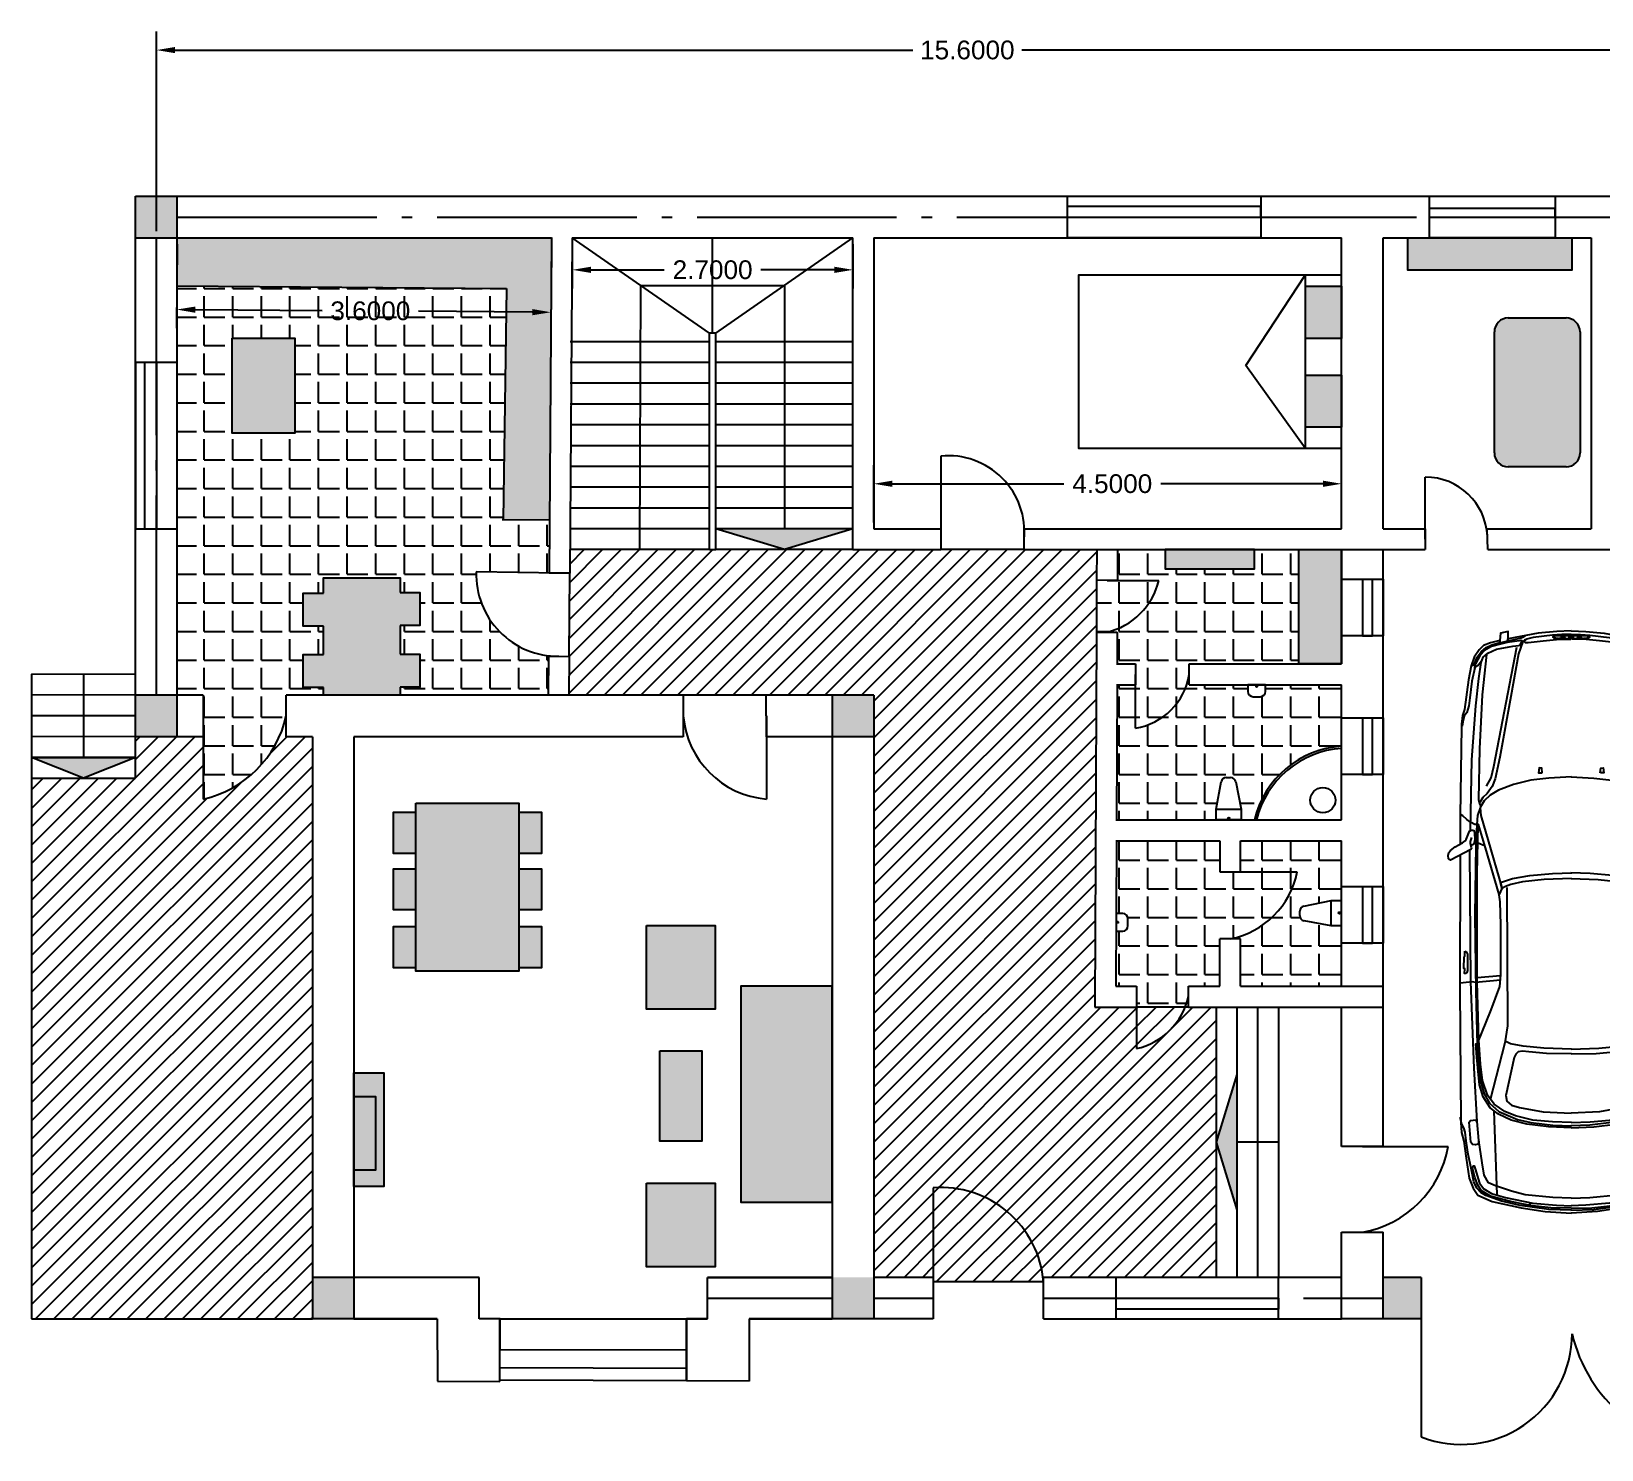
# Model space of a CAD drawing. Header units: inches. Extents: x 6.3 to 30.4, y 8.6 to 22.3.
# Drawn here: x 6.31 to 21.42, y 8.63 to 22.27 of the extents above; entities that cross this region are included whole.
import ezdxf

# ---------------------------------------------------------------- set-up
doc = ezdxf.new("R2010")
doc.units = ezdxf.units.IN
doc.header["$MEASUREMENT"] = 0
doc.linetypes.add('ACAD_ISO04W100', pattern=[30, 24, -3, 0, -3])
doc.layers.get('0').update_dxf_attribs({"color": 255})
doc.layers.get('Defpoints').update_dxf_attribs({"color": 80})
for name, color, linetype in [('cad-block.com', 7, 'Continuous'), ('construct', 7, 'ACAD_ISO04W100'), ('helper', 7, 'Continuous'), ('windows', 130, 'Continuous')]:
    doc.layers.add(name, color=color, linetype=linetype)
doc.styles.get("Standard").update_dxf_attribs({"font": 'arial.ttf'})
doc.dimstyles.get("Standard").update_dxf_attribs({"dimtxt": 0.18, "dimasz": 0.18, "dimexe": 0.18, "dimexo": 0.0625, "dimgap": 0.09, "dimtad": 0, "dimtih": 1, "dimtoh": 1, "dimdec": 4, "dimzin": 0, "dimdsep": 46, "dimtxsty": 'Standard', "dimcen": 0.09, "dimadec": 0, "dimazin": 0, "dimtfac": 1, "dimtdec": 4, "dimtofl": 0, "dimtmove": 0, "dimatfit": 3, "dimfxl": 1, "dimtolj": 1, "dimtzin": 0, "dimarcsym": 0})
pattern_1 = [(0, (0, 0), (0, 0.275), [0.2, -0.075]), (90, (0, 0), (-0.275, 2e-17), [0.2, -0.075])]

# ---------------------------------------------------------------- blocks, each defined once
blk = doc.blocks.new('*D1')
at = {"color": 0, "lineweight": -2, "ltscale": 0.08, "transparency": 16777216}
for p, q in [((7.515, 20.35), (7.515, 22.273)), ((23.115, 20.35), (23.115, 22.273)), ((7.695, 22.093), (14.79, 22.093)), ((22.935, 22.093), (15.84, 22.093))]:
    blk.add_line(p, q, dxfattribs=at)
at = {"color": 0, "ltscale": 0.08, "transparency": 16777216}
for points in [[(7.695, 22.123), (7.695, 22.063), (7.515, 22.093)], [(22.935, 22.123), (22.935, 22.063), (23.115, 22.093)]]:
    blk.add_solid(points, dxfattribs=at)
at = {"layer": 'Defpoints', "color": 0, "ltscale": 0.08, "transparency": 16777216}
for p in [(23.115, 22.093), (7.515, 20.287), (23.115, 20.287)]:
    blk.add_point(p, dxfattribs=at)
at = {"color": 0, "ltscale": 0.08, "transparency": 16777216, "insert": (15.315, 22.093), "char_height": 0.18, "attachment_point": 5}
blk.add_mtext('\\A1;15.6000', dxfattribs=at)
blk = doc.blocks.new('*D3')
at = {"color": 0, "lineweight": -2, "ltscale": 0.08, "transparency": 16777216}
for p, q in [((14.415, 17.55), (14.415, 18.101)), ((18.915, 17.55), (18.915, 18.101)), ((14.595, 17.921), (16.242, 17.921)), ((18.735, 17.921), (17.176, 17.921))]:
    blk.add_line(p, q, dxfattribs=at)
at = {"color": 0, "ltscale": 0.08, "transparency": 16777216}
for points in [[(14.595, 17.951), (14.595, 17.891), (14.415, 17.921)], [(18.735, 17.951), (18.735, 17.891), (18.915, 17.921)]]:
    blk.add_solid(points, dxfattribs=at)
at = {"layer": 'Defpoints', "color": 0, "ltscale": 0.08, "transparency": 16777216}
for p in [(18.915, 17.921), (14.415, 17.487), (18.915, 17.487)]:
    blk.add_point(p, dxfattribs=at)
at = {"color": 0, "ltscale": 0.08, "transparency": 16777216, "insert": (16.709, 17.921), "char_height": 0.18, "attachment_point": 5}
blk.add_mtext('\\A1;4.5000', dxfattribs=at)
blk = doc.blocks.new('*D4')
at = {"color": 0, "lineweight": -2, "ltscale": 0.08, "transparency": 16777216}
for p, q in [((7.715, 20.225), (7.709, 19.417)), ((11.315, 20.199), (11.309, 19.391)), ((7.89, 19.596), (9.109, 19.587)), ((11.13, 19.572), (10.036, 19.58))]:
    blk.add_line(p, q, dxfattribs=at)
at = {"color": 0, "ltscale": 0.08, "transparency": 16777216}
for points in [[(7.89, 19.626), (7.89, 19.566), (7.71, 19.597)], [(11.13, 19.602), (11.13, 19.542), (11.31, 19.571)]]:
    blk.add_solid(points, dxfattribs=at)
at = {"layer": 'Defpoints', "color": 0, "ltscale": 0.08, "transparency": 16777216}
for p in [(7.715, 20.287), (11.315, 20.261), (11.31, 19.571)]:
    blk.add_point(p, dxfattribs=at)
at = {"color": 0, "ltscale": 0.08, "transparency": 16777216, "insert": (9.573, 19.584), "char_height": 0.18, "attachment_point": 5}
blk.add_mtext('\\A1;3.6000', dxfattribs=at)
blk = doc.blocks.new('*D5')
at = {"color": 0, "lineweight": -2, "ltscale": 0.08, "transparency": 16777216}
for p, q in [((11.515, 20.225), (11.515, 19.799)), ((14.215, 20.225), (14.215, 19.799)), ((11.695, 19.979), (12.4, 19.979)), ((14.035, 19.979), (13.33, 19.979))]:
    blk.add_line(p, q, dxfattribs=at)
at = {"color": 0, "ltscale": 0.08, "transparency": 16777216}
for points in [[(11.695, 20.009), (11.695, 19.949), (11.515, 19.979)], [(14.035, 20.009), (14.035, 19.949), (14.215, 19.979)]]:
    blk.add_solid(points, dxfattribs=at)
at = {"layer": 'Defpoints', "color": 0, "ltscale": 0.08, "transparency": 16777216}
for p in [(11.515, 20.287), (14.215, 20.287), (14.215, 19.979)]:
    blk.add_point(p, dxfattribs=at)
at = {"color": 0, "ltscale": 0.08, "transparency": 16777216, "insert": (12.865, 19.979), "char_height": 0.18, "attachment_point": 5}
blk.add_mtext('\\A1;2.7000', dxfattribs=at)
blk = doc.blocks.new('A$C25803E90')
for p, q in [((1600, 1631), (1620, 1583)), ((2602, 1463), (2618, 1637)), ((3624, 1513), (4253, 1489)), ((79, 1304), (108, 1317)), ((4312, 1240), (4334, 1240)), ((4312, 616), (4334, 616)), ((79, 552), (108, 539)), ((2602, 393), (2618, 219)), ((3624, 343), (4253, 366)), ((1600, 225), (1620, 273))]:
    blk.add_line(p, q)
for points in [[(1558, 1680), (1590, 1691), (1603, 1691), (1632, 1683), (1643, 1680), (1650, 1685), (1729, 1838), (1726, 1847), (1721, 1854), (1695, 1856), (1672, 1852), (1656, 1840), (1630, 1805), (1598, 1747), (1583, 1729), (1574, 1722), (1511, 1695), (1503, 1682), (1503, 1671), (1507, 1663), (1521, 1657), (1580, 1656), (1606, 1662), (1614, 1672), (1618, 1684)], [(0, 928), (4, 1038), (17, 1177), (59, 1405), (5, 1405), (16, 1461), (73, 1467), (90, 1537), (110, 1591), (142, 1623), (199, 1660), (264, 1684), (369, 1703), (592, 1734), (638, 1749), (703, 1756), (725, 1756), (1393, 1767), (1609, 1767)], [(256, 1677), (262, 1672), (253, 1661), (198, 1637), (157, 1607), (126, 1570), (106, 1528), (88, 1466), (73, 1467), (90, 1467), (74, 1406), (59, 1406), (74, 1405), (56, 1313), (48, 1292), (35, 1273)], [(1502, 1688), (974, 1677), (565, 1648), (359, 1626), (238, 1608), (199, 1592), (168, 1557), (138, 1492), (115, 1370), (107, 1303)], [(278, 1656), (380, 1679), (504, 1692), (565, 1702), (615, 1715), (644, 1735), (670, 1744), (719, 1752)], [(1868, 927), (1875, 1132), (1894, 1297), (1913, 1384), (1929, 1425), (1944, 1451), (1990, 1472), (1636, 1575), (1461, 1628), (1461, 1639), (1462, 1655), (1444, 1689), (1422, 1715), (1396, 1746), (1383, 1767)], [(4279, 928), (4275, 1068), (4255, 1276), (4228, 1379), (4188, 1499), (4164, 1552), (4107, 1585), (4013, 1600), (3846, 1626), (3702, 1639), (3299, 1661), (2649, 1685), (1655, 1692)], [(1693, 1767), (2695, 1769), (3709, 1762), (3784, 1757), (3851, 1738), (3979, 1722), (4130, 1697), (4204, 1669), (4257, 1632), (4304, 1525), (4354, 1307), (4380, 1126), (4392, 926)], [(2417, 1731), (2423, 1719), (2440, 1712), (2466, 1711), (2562, 1711), (2577, 1716), (2585, 1726), (2585, 1733), (2551, 1732), (2547, 1738), (2459, 1737), (2453, 1731), (2417, 1731)], [(2635, 1463), (2652, 1650), (2649, 1673), (2654, 1722), (2658, 1767)], [(4370, 925), (4365, 1098), (4335, 1314), (4303, 1455), (4261, 1573), (4238, 1611), (4205, 1641), (4157, 1662), (4067, 1680), (3949, 1706), (3848, 1720), (3783, 1729), (3749, 1738), (3722, 1753), (3672, 1765)], [(4355, 928), (4353, 1083), (4337, 1220), (4323, 1302), (4303, 1396), (4264, 1538), (4223, 1608), (4178, 1635), (4122, 1656), (4052, 1673), (4035, 1665), (4035, 1661), (4060, 1653), (4167, 1620), (4210, 1586), (4244, 1529), (4276, 1423), (4317, 1217), (4334, 1039), (4337, 927)], [(62, 1262), (69, 1280), (81, 1293), (173, 1325), (495, 1382), (952, 1468), (1117, 1501), (1175, 1525), (1226, 1563), (1256, 1596), (1296, 1617)], [(78, 1292), (72, 1302), (88, 1412), (101, 1463), (119, 1529), (148, 1582), (184, 1615), (249, 1650), (279, 1657), (262, 1632), (226, 1604)], [(1172, 1567), (1108, 1533), (1024, 1511), (123, 1338)], [(179, 1567), (483, 1599), (890, 1620), (1272, 1627), (1304, 1620), (1322, 1611)], [(1102, 927), (1110, 1097), (1127, 1234), (1158, 1364), (1201, 1476), (1240, 1540), (1281, 1586), (1333, 1614), (1394, 1610), (1652, 1534), (1945, 1449), (1899, 1463), (1869, 1372), (1845, 1240), (1830, 1070), (1826, 924)], [(1334, 1616), (1394, 1635), (1460, 1639), (1618, 1647), (2145, 1655), (2720, 1647), (3121, 1638), (3389, 1614), (3493, 1586), (3564, 1546), (3627, 1475), (3686, 1334), (3710, 1232), (3730, 1068), (3734, 925)], [(3709, 927), (3705, 1070), (3691, 1217), (3660, 1349), (3627, 1430), (3570, 1510), (3504, 1560), (3393, 1597), (3270, 1612), (3089, 1625), (2651, 1636), (1834, 1639), (1464, 1630)], [(3750, 927), (3743, 1098), (3721, 1261), (3691, 1380), (3647, 1476), (3598, 1540), (3516, 1593), (3426, 1620), (3349, 1628), (3216, 1641), (3115, 1648), (3114, 1636), (2858, 1533), (2683, 1468), (2596, 1459), (2219, 1459), (2043, 1465), (1991, 1472)], [(1935, 1415), (2979, 1409), (3107, 1428), (3537, 1540)], [(3155, 927), (3149, 1136), (3133, 1292), (3116, 1386), (3095, 1427)], [(3192, 926), (3189, 1115), (3177, 1249), (3172, 1297), (3175, 1328), (3193, 1345), (3219, 1358), (3506, 1422), (3547, 1413), (3578, 1379), (3596, 1318), (3629, 1140), (3639, 928)], [(26, 929), (28, 998), (32, 1068), (49, 1215), (63, 1266), (80, 1283), (87, 1275), (87, 1253), (74, 1141), (65, 1040), (62, 978), (63, 931)], [(1070, 1147), (1035, 1151), (1034, 1169), (1070, 1174), (1070, 1148)], [(0, 928), (4, 818), (17, 679), (59, 451), (5, 451), (16, 395), (73, 389), (90, 319), (110, 265), (142, 232), (199, 195), (264, 172), (369, 153), (592, 122), (638, 107), (703, 100), (725, 100), (1393, 89), (1609, 89)], [(26, 927), (28, 858), (32, 787), (49, 641), (63, 590), (80, 573), (87, 581), (87, 603), (74, 715), (65, 816), (62, 877), (63, 925)], [(1102, 929), (1110, 759), (1127, 622), (1158, 491), (1201, 380), (1240, 316), (1281, 270), (1333, 242), (1394, 246), (1652, 322), (1945, 407), (1899, 393), (1869, 484), (1845, 616), (1830, 786), (1826, 932)], [(1334, 240), (1394, 221), (1460, 216), (1618, 209), (2145, 201), (2720, 209), (3121, 218), (3389, 242), (3493, 270), (3564, 310), (3627, 381), (3686, 522), (3710, 624), (3730, 788), (3734, 931)], [(1868, 929), (1875, 724), (1894, 559), (1913, 472), (1929, 431), (1944, 405), (1990, 384), (1636, 281), (1461, 228), (1461, 216), (1462, 201), (1444, 167), (1422, 141), (1396, 110), (1383, 89)], [(3709, 929), (3705, 786), (3691, 639), (3660, 507), (3627, 426), (3570, 346), (3504, 296), (3393, 258), (3270, 244), (3089, 231), (2651, 219), (1834, 217), (1464, 226)], [(4279, 928), (4275, 788), (4255, 580), (4228, 477), (4188, 357), (4164, 304), (4107, 271), (4013, 256), (3846, 230), (3702, 217), (3299, 195), (2649, 171), (1655, 164)], [(1693, 89), (2695, 87), (3709, 94), (3784, 99), (3851, 117), (3979, 134), (4130, 159), (4204, 187), (4257, 224), (4304, 331), (4354, 549), (4380, 730), (4392, 930)], [(3750, 929), (3743, 758), (3721, 594), (3691, 475), (3647, 380), (3598, 316), (3516, 263), (3426, 236), (3349, 227), (3216, 215), (3115, 208), (3114, 220), (2858, 323), (2683, 388), (2596, 397), (2219, 397), (2043, 391), (1991, 384)], [(3155, 929), (3149, 720), (3133, 564), (3116, 470), (3095, 429)], [(3192, 930), (3189, 741), (3177, 607), (3172, 559), (3175, 527), (3193, 511), (3219, 498), (3506, 434), (3547, 443), (3578, 477), (3596, 538), (3629, 716), (3639, 928)], [(4370, 931), (4365, 758), (4335, 542), (4303, 401), (4261, 283), (4238, 245), (4205, 215), (4157, 194), (4067, 176), (3949, 150), (3848, 136), (3783, 127), (3749, 118), (3722, 103), (3672, 91)], [(4355, 928), (4353, 773), (4337, 636), (4323, 554), (4303, 460), (4264, 318), (4223, 248), (4178, 221), (4122, 200), (4052, 183), (4035, 191), (4035, 195), (4060, 203), (4167, 236), (4210, 269), (4244, 327), (4276, 433), (4317, 639), (4334, 817), (4337, 929)], [(62, 594), (69, 576), (81, 562), (173, 531), (495, 473), (952, 388), (1117, 355), (1175, 331), (1226, 293), (1256, 260), (1296, 239)], [(1070, 709), (1035, 705), (1034, 687), (1070, 682), (1070, 708)], [(256, 179), (262, 184), (253, 195), (198, 219), (157, 249), (126, 286), (106, 328), (88, 390), (73, 389), (90, 389), (74, 450), (59, 450), (74, 451), (56, 543), (48, 563), (35, 583)], [(78, 563), (72, 554), (88, 444), (101, 393), (119, 327), (148, 274), (184, 241), (249, 206), (279, 199), (262, 224), (226, 252)], [(1502, 168), (974, 179), (565, 208), (359, 230), (238, 248), (199, 264), (168, 299), (138, 364), (115, 486), (107, 553)], [(1172, 289), (1108, 323), (1024, 345), (123, 518)], [(1935, 441), (2979, 447), (3107, 428), (3537, 316)], [(2635, 393), (2652, 206), (2649, 183), (2654, 134), (2658, 89)], [(179, 289), (483, 257), (890, 236), (1272, 229), (1304, 236), (1322, 245)], [(278, 200), (380, 177), (504, 164), (565, 154), (615, 140), (644, 121), (670, 112), (719, 104)], [(1558, 176), (1590, 165), (1603, 165), (1632, 173), (1643, 176), (1650, 171), (1729, 18), (1726, 8), (1721, 2), (1695, 0), (1672, 4), (1656, 16), (1630, 51), (1598, 108), (1583, 127), (1574, 134), (1511, 160), (1503, 174), (1503, 185), (1507, 193), (1521, 199), (1580, 200), (1606, 194), (1614, 184), (1618, 172)], [(2417, 125), (2423, 137), (2440, 144), (2466, 145), (2562, 145), (2577, 140), (2585, 130), (2585, 123), (2551, 124), (2547, 118), (2459, 119), (2453, 125), (2417, 125)], [(3849, 231), (3872, 226), (3877, 206), (3874, 184), (3857, 171), (3707, 158), (3694, 169), (3690, 207), (3705, 214)]]:
    blk.add_lwpolyline(points)
for points in [[(46, 1066, -0.157943), (49, 1065, -0.089863), (51, 1063, -0.04893), (53, 1059, -0.030507), (55, 1053, -0.021648), (56, 1046, -0.017064), (58, 1039, -0.014682), (58, 1030, -0.013651), (59, 1022, -0.013651), (58, 1013, -0.014682), (58, 1005, -0.017064), (57, 997, -0.021648), (55, 990, -0.030507), (53, 985, -0.04893), (51, 981, -0.089863), (49, 978, -0.157943), (47, 977, -0.157943), (44, 978, -0.089863), (42, 981, -0.04893), (40, 985, -0.030507), (38, 990, -0.021648), (36, 997, -0.017064), (35, 1005, -0.014682), (34, 1013, -0.013651), (34, 1022, -0.013651), (34, 1030, -0.014682), (35, 1039, -0.017064), (36, 1046, -0.021648), (38, 1053, -0.030507), (39, 1059, -0.04893), (42, 1063, -0.089863), (44, 1065, -0.157943)], [(46, 1001, -0.1542), (48, 1001, -0.089935), (51, 998, -0.049765), (53, 994, -0.031256), (55, 988, -0.022257), (57, 982, -0.017575), (58, 974, -0.015137), (59, 966, -0.014079), (59, 957, -0.014079), (59, 948, -0.015137), (58, 940, -0.017575), (57, 932, -0.022257), (55, 926, -0.031256), (53, 920, -0.049765), (51, 916, -0.089935), (49, 913, -0.1542), (47, 912, -0.1542), (44, 913, -0.089935), (42, 916, -0.049765), (39, 920, -0.031256), (38, 925, -0.022257), (36, 932, -0.017575), (35, 940, -0.015137), (34, 948, -0.014079), (34, 957, -0.014079), (34, 966, -0.015137), (34, 974, -0.017575), (36, 982, -0.022257), (37, 988, -0.031256), (39, 994, -0.049765), (41, 998, -0.089935), (44, 1001, -0.1542)], [(46, 854, -0.1542), (44, 855, -0.089935), (41, 858, -0.049765), (39, 862, -0.031256), (37, 867, -0.022257), (36, 874, -0.017575), (34, 882, -0.015137), (34, 890, -0.014079), (34, 899, -0.014079), (34, 908, -0.015137), (35, 916, -0.017575), (36, 924, -0.022257), (38, 930, -0.031256), (39, 936, -0.049765), (42, 940, -0.089935), (44, 943, -0.1542), (47, 943, -0.1542), (49, 943, -0.089935), (51, 940, -0.049765), (53, 936, -0.031256), (55, 930, -0.022257), (57, 924, -0.017575), (58, 916, -0.015137), (59, 908, -0.014079), (59, 899, -0.014079), (59, 890, -0.015137), (58, 882, -0.017575), (57, 874, -0.022257), (55, 867, -0.031256), (53, 862, -0.049765), (51, 858, -0.089935), (48, 855, -0.1542)], [(46, 790, -0.157943), (44, 791, -0.089863), (42, 793, -0.04893), (39, 797, -0.030507), (38, 803, -0.021648), (36, 809, -0.017064), (35, 817, -0.014682), (34, 825, -0.013651), (34, 834, -0.013651), (34, 843, -0.014682), (35, 851, -0.017064), (36, 859, -0.021648), (38, 866, -0.030507), (40, 871, -0.04893), (42, 875, -0.089863), (44, 878, -0.157943), (47, 878, -0.157943), (49, 878, -0.089863), (51, 875, -0.04893), (53, 871, -0.030507), (55, 865, -0.021648), (57, 859, -0.017064), (58, 851, -0.014682), (58, 843, -0.013651), (59, 834, -0.013651), (58, 825, -0.014682), (58, 817, -0.017064), (56, 809, -0.021648), (55, 803, -0.030507), (53, 797, -0.04893), (51, 793, -0.089863), (49, 791, -0.157943)]]:
    blk.add_lwpolyline(points, format="xyb", close=True)

msp = doc.modelspace()

# ---------------------------------------------------------------- hatches: boundary and pattern name
at = {"ltscale": 0.08}
h = msp.add_hatch(color=1, dxfattribs=at)
h.dxf.hatch_style = 1
h.paths.add_polyline_path([(14.41522, 15.88745), (14.01522, 15.88745), (14.01522, 15.48745), (14.41522, 15.48745)])
h.paths.add_polyline_path([(9.41522, 10.28734), (9.01522, 10.28734), (9.01522, 9.88734), (9.41522, 9.88734)])
h.paths.add_polyline_path([(14.41522, 10.08733), (14.01522, 10.08733), (14.01522, 9.88733), (14.41522, 9.88733)])
h.paths.add_polyline_path([(14.41522, 10.28733), (14.01522, 10.28733), (14.01522, 10.08733), (14.41522, 10.08733)])
h.paths.add_polyline_path([(19.67955, 10.08733), (19.31522, 10.08733), (19.31522, 9.88733), (19.67955, 9.88733)])
h.paths.add_polyline_path([(19.67955, 10.28733), (19.31522, 10.28733), (19.31522, 10.08733), (19.67955, 10.08733)])
h.paths.add_polyline_path([(23.31522, 10.08733), (23.31522, 10.28733), (22.91522, 10.28733), (22.91522, 10.08733), (22.91522, 9.88733), (23.31522, 9.88733)])
h.paths.add_polyline_path([(23.31522, 20.68733), (23.11522, 20.68733), (22.91522, 20.68733), (22.91522, 20.28733), (23.11522, 20.28733), (23.31522, 20.28733)])
h.paths.add_polyline_path([(7.71522, 20.48733), (7.71522, 20.68733), (7.31522, 20.68733), (7.31522, 20.48733), (7.31522, 20.28733), (7.71522, 20.28733)])
at = {"ltscale": 0.08, "true_color": 0xf4ee51}
h = msp.add_hatch(color=41, dxfattribs=at)
h.dxf.hatch_style = 1
h.paths.add_polyline_path([(7.71522, 20.28733), (7.71522, 19.82425), (10.88169, 19.80115), (10.84926, 17.57862), (11.29543, 17.57537), (11.31522, 20.28733)])
h.paths.add_polyline_path([(9.14371, 19.39694), (10.00282, 19.39694), (10.00282, 19.76786), (9.14371, 19.76786)], flags=25)
at = {"ltscale": 0.08, "true_color": 0x9898cc}
h = msp.add_hatch(color=253, dxfattribs=at)
h.dxf.hatch_style = 1
h.paths.add_polyline_path([(21.12756, 20.28733), (19.55111, 20.28733), (19.55111, 19.97501), (21.12756, 19.97501)])
at = {"ltscale": 0.08, "true_color": 0xf8991e}
h = msp.add_hatch(dxfattribs=at)
h.set_pattern_fill('ANGLE', color=30)
h.set_pattern_definition(pattern_1)
h.paths.add_polyline_path([(10.88169, 19.80115), (7.71522, 19.82425), (7.71522, 15.88745), (7.96425, 15.88745), (7.96425, 15.48745), (7.96425, 14.88745, 0.28945337), (8.76425, 15.68745), (8.76425, 15.88745), (9.12148, 15.88745), (9.12148, 15.96083), (8.92683, 15.96083), (8.92683, 16.27762), (9.12148, 16.27762), (9.12148, 16.55233), (8.92683, 16.55233), (8.92683, 16.86912), (9.12148, 16.86912), (9.12148, 17.01525), (9.8607, 17.01525), (9.8607, 16.87407), (10.04877, 16.87407), (10.04877, 16.55728), (9.8607, 16.55728), (9.8607, 16.28257), (10.04877, 16.28257), (10.04877, 15.96578), (9.8607, 15.96578), (9.8607, 15.88745), (11.28312, 15.88745), (11.28586, 16.26231), (11.36179, 16.26176, -0.41635166), (10.59177, 17.07323), (11.2917, 17.06302), (11.29543, 17.57537), (10.84926, 17.57862)])
h.paths.add_polyline_path([(8.24512, 18.40675), (8.24512, 19.32265), (8.84779, 19.32265), (8.84779, 18.40675)], flags=16)
h.paths.add_polyline_path([(9.14371, 19.39694), (10.00282, 19.39694), (10.00282, 19.76786), (9.14371, 19.76786)], flags=24)
at = {"ltscale": 0.08, "true_color": 0x2776bb}
h = msp.add_hatch(color=152, dxfattribs=at)
h.dxf.hatch_style = 1
h.paths.add_polyline_path([(21.20796, 19.38276, 0.41421356), (21.07449, 19.51623), (20.51746, 19.51623, 0.41421356), (20.38399, 19.38276), (20.38399, 18.21738, 0.41421356), (20.51746, 18.0839), (21.07449, 18.0839, 0.41421356), (21.20796, 18.21738)])
at = {"ltscale": 0.08, "true_color": 0xf4ee51}
h = msp.add_hatch(color=41, dxfattribs=at)
h.dxf.hatch_style = 1
h.paths.add_polyline_path([(9.12148, 16.86912), (8.92683, 16.86912), (8.92683, 16.55233), (9.12148, 16.55233)])
h.paths.add_polyline_path([(9.8607, 17.01525), (9.12148, 17.01525), (9.12148, 15.88745), (9.8607, 15.88745)])
h.paths.add_polyline_path([(9.12148, 16.27762), (8.92683, 16.27762), (8.92683, 15.96083), (9.12148, 15.96083)])
h.paths.add_polyline_path([(10.04877, 16.28257), (9.8607, 16.28257), (9.8607, 15.96578), (10.04877, 15.96578)])
h.paths.add_polyline_path([(10.04877, 16.87407), (9.8607, 16.87407), (9.8607, 16.55728), (10.04877, 16.55728)])
h.paths.add_polyline_path([(8.84779, 19.32265), (8.24512, 19.32265), (8.24512, 18.40675), (8.84779, 18.40675)])
at = {"ltscale": 0.08}
h = msp.add_hatch(color=1, dxfattribs=at)
h.dxf.hatch_style = 1
h.paths.add_polyline_path([(14.21522, 17.48745), (12.89522, 17.48745), (13.55522, 17.28745)])
at = {"ltscale": 0.08, "true_color": 0xf7abae}
h = msp.add_hatch(dxfattribs=at)
h.set_pattern_fill('ANSI31', color=241)
h.paths.add_polyline_path([(16.55656, 16.49438), (16.55857, 16.99257), (16.55975, 17.28745), (15.86056, 17.28745), (15.06056, 17.28745), (14.21522, 17.28745), (12.89522, 17.28745), (12.86522, 17.28745), (12.83522, 17.28745), (11.49334, 17.28761), (11.49169, 17.06083), (11.48585, 16.26085), (11.48313, 15.88745), (12.58314, 15.88745), (13.38313, 15.88745), (14.01522, 15.88745), (14.41522, 15.88745), (14.41522, 10.28733), (14.9868, 10.28733), (14.9868, 11.14788, -0.40097775), (16.04282, 10.28733), (16.74457, 10.28733), (16.74457, 10.28733), (17.70688, 10.28733), (17.70688, 12.88748), (17.44235, 12.88748), (17.41079, 12.88748, -0.2445617), (16.94235, 12.48748), (16.94235, 12.88748), (16.54206, 12.88748)])
at = {"ltscale": 0.08, "true_color": 0x7aafdf}
h = msp.add_hatch(dxfattribs=at)
h.set_pattern_fill('ANGLE', color=143)
h.set_pattern_definition(pattern_1)
h.paths.add_polyline_path([(18.50245, 17.28745), (18.07578, 17.28745), (18.07578, 17.10421), (17.2166, 17.10421), (17.2166, 17.28745), (16.75976, 17.28745), (16.75857, 16.99217), (17.15736, 16.99217, -0.28522355), (16.65656, 16.49398), (16.75656, 16.49358), (16.75533, 16.18748), (16.93186, 16.18748), (16.93186, 15.98748), (16.93186, 15.56928, 0.32109636), (17.45006, 16.08748), (17.45006, 16.18748), (18.50245, 16.18748)])
h.paths.add_polyline_path([(17.15736, 16.99217), (16.75857, 16.99217), (16.75857, 16.99177), (16.55857, 16.99257), (16.55656, 16.49438), (16.65656, 16.49398, 0.28522355)])
at = {"ltscale": 0.08, "true_color": 0xf1eb1f}
h = msp.add_hatch(color=2, dxfattribs=at)
h.dxf.hatch_style = 1
h.paths.add_polyline_path([(18.91522, 17.28745), (18.50245, 17.28745), (18.50245, 16.18748), (18.91522, 16.18748)])
h.paths.add_polyline_path([(18.07578, 17.28745), (17.2166, 17.28745), (17.2166, 17.10421), (18.07578, 17.10421)])
at = {"ltscale": 0.08}
h = msp.add_hatch(color=1, dxfattribs=at)
h.dxf.hatch_style = 1
h.paths.add_polyline_path([(7.71522, 15.88745), (7.51522, 15.88745), (7.51522, 15.48745), (7.71522, 15.48745)])
h.paths.add_polyline_path([(7.51522, 15.88745), (7.31522, 15.88745), (7.31522, 15.48745), (7.51522, 15.48745)])
at = {"ltscale": 0.08, "true_color": 0xadddf7}
h = msp.add_hatch(dxfattribs=at)
h.set_pattern_fill('ANSI31', color=141)
h.paths.add_polyline_path([(9.01522, 15.48745), (8.76425, 15.48745), (8.76425, 15.68745, -0.28945337), (7.96425, 14.88745), (7.96425, 15.48745), (7.71522, 15.48745), (7.31353, 15.48745), (7.31353, 15.08956), (6.31353, 15.08956), (6.31353, 9.88734), (9.01522, 9.88734)])
at = {"ltscale": 0.08}
h = msp.add_hatch(color=1, dxfattribs=at)
h.dxf.hatch_style = 1
h.paths.add_polyline_path([(7.31353, 15.28745), (6.31353, 15.28956), (6.81522, 15.08956)])
at = {"ltscale": 0.08, "true_color": 0xf1eb1f}
h = msp.add_hatch(color=2, dxfattribs=at)
h.dxf.hatch_style = 1
h.paths.add_polyline_path([(11.00082, 14.84829), (10.01221, 14.84829), (10.01221, 13.2338), (11.00082, 13.2338)])
h.paths.add_polyline_path([(10.01221, 14.7618), (9.79719, 14.7618), (9.79719, 14.36475), (10.01221, 14.36475)])
h.paths.add_polyline_path([(11.21932, 14.7618), (11.00082, 14.7618), (11.00082, 14.36475), (11.21932, 14.36475)])
h.paths.add_polyline_path([(10.01221, 14.21862), (9.79719, 14.21862), (9.79719, 13.82157), (10.01221, 13.82157)])
h.paths.add_polyline_path([(11.21932, 14.21862), (11.00082, 14.21862), (11.00082, 13.82157), (11.21932, 13.82157)])
h.paths.add_polyline_path([(11.21932, 13.66271), (11.00082, 13.66271), (11.00082, 13.26566), (11.21932, 13.26566)])
h.paths.add_polyline_path([(10.01221, 13.66271), (9.79719, 13.66271), (9.79719, 13.26566), (10.01221, 13.26566)])
at = {"ltscale": 0.08, "true_color": 0xd7ebd2}
h = msp.add_hatch(color=254, dxfattribs=at)
h.dxf.hatch_style = 1
h.paths.add_polyline_path([(14.01522, 13.08739), (13.13622, 13.08739), (13.13622, 11.01078), (14.01522, 11.01078)])
h.paths.add_polyline_path([(12.88908, 13.67253), (12.23002, 13.67253), (12.23002, 12.8676), (12.88908, 12.8676)])
h.paths.add_polyline_path([(12.88908, 11.19372), (12.23002, 11.19372), (12.23002, 10.3888), (12.88908, 10.3888)])
at = {"ltscale": 0.08, "true_color": 0xf7abae}
h = msp.add_hatch(dxfattribs=at)
h.set_pattern_fill('ANSI31', color=241)
h.paths.add_polyline_path([(17.41079, 12.88748), (16.94235, 12.88748), (16.94235, 12.48748, 0.2445617)])
at = {"ltscale": 0.08, "true_color": 0xf7f281}
h = msp.add_hatch(color=51, dxfattribs=at)
h.dxf.hatch_style = 1
h.paths.add_polyline_path([(12.76093, 12.46514), (12.35817, 12.46514), (12.35817, 11.59618), (12.76093, 11.59618)])
at = {"ltscale": 0.08, "true_color": 0xfecc66}
h = msp.add_hatch(color=31, dxfattribs=at)
h.dxf.hatch_style = 1
h.paths.add_polyline_path([(9.70348, 12.25319), (9.41522, 12.25319), (9.41522, 12.02697), (9.62221, 12.02697), (9.62221, 11.3193), (9.41522, 11.3193), (9.41522, 11.16269), (9.70348, 11.16269)])
at = {"ltscale": 0.08}
h = msp.add_hatch(color=1, dxfattribs=at)
h.dxf.hatch_style = 1
h.paths.add_polyline_path([(17.90688, 12.23745), (17.70688, 11.58741), (17.90688, 10.93737)])
at = {"ltscale": 0.08, "true_color": 0x9898cc}
h = msp.add_hatch(color=253, dxfattribs=at)
h.dxf.hatch_style = 1
h.paths.add_polyline_path([(9.62221, 12.02697), (9.41522, 12.02697), (9.41522, 11.3193), (9.62221, 11.3193)])
at = {"layer": 'Defpoints', "ltscale": 0.08, "true_color": 0xfecc66}
h = msp.add_hatch(dxfattribs=at)
h.set_pattern_fill('ANSI31', color=31)
h.paths.add_polyline_path([(14.9868, 11.14788), (14.9868, 10.28733), (14.98681, 10.28733), (14.98681, 10.24281), (16.04736, 10.2428, 0.41421475)])
at = {"layer": 'windows', "ltscale": 0.08, "true_color": 0xcecce6}
h = msp.add_hatch(color=254, dxfattribs=at)
h.dxf.hatch_style = 1
h.paths.add_polyline_path([(18.91522, 18.9665), (18.56542, 18.9665), (18.56542, 18.46455), (18.91522, 18.46455)])
h.paths.add_polyline_path([(18.91522, 19.82108), (18.56542, 19.82108), (18.56542, 19.31913), (18.91522, 19.31913)])
at = {"layer": 'windows', "ltscale": 0.08, "true_color": 0x7aafdf}
h = msp.add_hatch(dxfattribs=at)
h.set_pattern_fill('ANGLE', color=143)
h.set_pattern_definition(pattern_1)
h.paths.add_polyline_path([(18.4879, 14.1888), (17.84286, 14.1888), (17.74286, 14.1888), (17.74286, 14.48748), (16.74849, 14.48748), (16.74568, 13.78748), (16.80997, 13.78746, -0.41421356), (16.85995, 13.73745), (16.85993, 13.668, -0.41421356), (16.80991, 13.61801), (16.745, 13.61803), (16.74286, 13.08748), (16.94235, 13.08748), (16.94235, 12.88748), (17.41079, 12.88748, 0.03934392), (17.44235, 12.98748), (17.44235, 13.08748), (17.74286, 13.08748), (17.74286, 13.54376), (17.84286, 13.54376, 0.30514342)])
h.paths.add_polyline_path([(18.91522, 15.39593), (18.91522, 15.98748), (18.18264, 15.98748), (18.18264, 15.92319, -0.41421356), (18.13264, 15.87319), (18.06319, 15.87319, -0.41421356), (18.01319, 15.92319), (18.01319, 15.98748), (17.45006, 15.98748), (17.45006, 16.08748, -0.32109636), (16.93186, 15.56928), (16.93186, 15.98748), (16.75453, 15.98748), (16.7493, 14.68748), (17.70817, 14.68748), (17.70817, 14.79194), (17.75611, 15.05389, -0.36213908), (17.80529, 15.09488), (17.84694, 15.09488, -0.35607156), (17.89591, 15.05494), (17.94991, 14.79194), (17.94991, 14.68748), (18.07622, 14.68748, -0.32886335)])
h.paths.add_polyline_path([(18.91522, 13.67023), (18.8151, 13.67023), (18.55316, 13.71817, -0.36213908), (18.51216, 13.76735), (18.51216, 13.809, -0.35607156), (18.5521, 13.85797), (18.8151, 13.91197), (18.91522, 13.91197), (18.91522, 14.48748), (17.94286, 14.48748), (17.94286, 14.1888), (18.4879, 14.1888, -0.30514342), (17.84286, 13.54376), (17.94286, 13.54376), (17.94286, 13.08748), (18.91522, 13.08748)])

# ---------------------------------------------------------------- linework, layer by layer
at = {"ltscale": 0.08}
for p, q in [((12.83522, 19.37091), (11.51522, 20.28733)), ((12.86522, 19.37091), (12.86522, 20.28733)), ((12.89522, 19.37091), (14.21522, 20.28733)), ((14.41522, 20.28733), (14.41522, 17.48745)), ((14.41522, 20.28733), (16.2783, 20.28733)), ((18.91522, 17.48745), (18.91522, 20.28733)), ((19.31522, 17.48745), (19.31522, 20.28733)), ((21.31522, 20.28733), (21.31522, 17.48745)), ((7.71522, 19.82425), (10.88169, 19.80115)), ((10.88169, 19.80115), (10.84926, 17.57862)), ((12.16428, 17.28753), (12.17522, 19.82912)), ((12.17522, 19.82912), (13.55522, 19.82912)), ((13.55522, 19.82912), (13.55522, 17.48745)), ((20.51746, 19.51623), (21.07449, 19.51623)), ((12.83522, 17.28745), (12.83522, 19.37091)), ((12.89522, 19.37091), (12.83522, 19.37091)), ((12.89522, 17.28745), (12.89522, 19.37091)), ((20.38399, 18.21738), (20.38399, 19.38276)), ((21.20796, 19.38276), (21.20796, 18.21738)), ((12.83546, 19.28745), (11.49358, 19.28761)), ((14.21522, 19.28745), (12.89522, 19.28745)), ((12.83544, 19.08745), (11.49355, 19.08761)), ((14.21522, 19.08745), (12.89522, 19.08745)), ((12.83541, 18.88745), (11.49353, 18.88761)), ((14.21522, 18.88745), (12.89522, 18.88745)), ((12.83539, 18.68745), (11.49351, 18.68761)), ((14.21522, 18.68745), (12.89522, 18.68745)), ((12.83537, 18.48745), (11.49348, 18.48761)), ((14.21522, 18.48745), (12.89522, 18.48745)), ((12.83534, 18.28745), (11.49346, 18.28761)), ((14.21522, 18.28745), (12.89522, 18.28745)), ((12.83532, 18.08745), (11.49343, 18.08761)), ((14.21522, 18.08745), (12.89522, 18.08745)), ((21.07449, 18.0839), (20.51746, 18.0839)), ((12.83529, 17.88745), (11.49341, 17.88761)), ((14.21522, 17.88745), (12.89522, 17.88745)), ((12.83527, 17.68745), (11.49339, 17.68761)), ((14.21522, 17.68745), (12.89522, 17.68745)), ((10.84184, 17.57868), (11.29543, 17.57537)), ((12.83525, 17.48745), (11.49336, 17.48761)), ((14.21522, 17.48745), (12.89522, 17.48745)), ((13.55522, 17.28745), (12.89522, 17.48745)), ((14.21522, 17.48745), (13.55522, 17.28745)), ((14.41522, 17.48745), (15.06056, 17.48745)), ((15.86056, 17.48745), (18.91522, 17.48745)), ((19.31522, 17.48745), (19.71983, 17.48745)), ((19.71983, 17.48745), (19.71983, 17.28745)), ((20.31983, 17.28745), (20.31522, 17.48745)), ((20.31522, 17.48745), (21.31522, 17.48745)), ((12.83522, 17.28745), (11.49334, 17.28761)), ((12.83522, 17.28745), (12.86522, 17.28745)), ((12.86522, 17.28745), (12.89522, 17.28745)), ((14.21522, 17.28745), (12.89522, 17.28745)), ((14.21522, 17.28745), (15.06056, 17.28745)), ((15.86056, 17.28745), (15.06056, 17.28745)), ((15.86056, 17.28745), (19.71983, 17.28745)), ((16.55975, 17.28745), (16.55857, 16.99257)), ((16.75976, 17.28745), (16.75857, 16.99177)), ((18.91522, 16.18748), (18.91522, 17.28745)), ((19.31522, 11.54707), (19.31522, 17.28745)), ((20.31983, 17.28745), (22.91522, 17.28745)), ((11.49169, 17.06083), (11.29169, 17.06229)), ((11.48585, 16.26085), (11.49169, 17.06083)), ((16.55857, 16.99257), (16.55656, 16.49438)), ((16.55656, 16.49438), (16.54206, 12.88748)), ((16.75656, 16.49358), (16.75533, 16.18748)), ((11.28586, 16.26231), (11.48585, 16.26085)), ((16.7493, 16.18748), (16.93186, 16.18748)), ((17.45006, 16.18748), (18.91522, 16.18748)), ((6.31522, 16.08956), (6.31353, 15.28956)), ((7.31522, 16.08745), (6.31522, 16.08956)), ((6.81522, 16.08851), (6.81522, 15.28851)), ((7.31522, 16.08745), (7.31522, 16.08745)), ((7.3148, 15.88745), (6.3148, 15.88956)), ((7.71522, 15.88745), (7.31522, 15.88745)), ((7.96425, 15.88745), (7.96425, 15.88745)), ((7.96425, 15.88745), (7.96425, 15.48745)), ((8.76425, 15.48745), (8.76425, 15.88745)), ((12.58314, 15.88745), (12.58314, 15.48745)), ((13.38313, 15.88745), (12.58314, 15.88745)), ((13.38314, 15.48745), (13.38132, 15.88744)), ((13.38313, 15.88745), (13.38313, 15.88745)), ((14.01522, 15.88745), (13.38313, 15.88745)), ((14.01522, 15.88745), (14.01522, 10.28733)), ((14.41522, 15.88745), (14.41522, 9.88733)), ((16.7493, 15.98748), (16.93186, 15.98748)), ((16.75453, 15.98748), (16.7493, 14.68748)), ((17.45006, 15.98748), (18.91522, 15.98748)), ((18.91522, 14.68748), (18.91522, 15.98748)), ((7.31438, 15.68745), (6.31438, 15.68956)), ((7.31395, 15.48745), (6.31396, 15.48956)), ((7.31353, 15.08956), (7.31353, 15.48745)), ((7.71522, 15.48745), (7.31522, 15.48745)), ((9.01522, 15.48745), (9.01522, 9.88734)), ((9.41522, 15.48745), (9.41522, 9.88734)), ((6.31353, 15.28956), (6.31353, 15.08956)), ((7.31353, 15.28745), (6.31353, 15.28956)), ((6.81522, 15.08956), (6.31353, 15.28956)), ((6.31353, 15.28956), (7.31353, 15.28745)), ((7.31353, 15.28745), (6.81522, 15.08956)), ((6.31353, 15.08956), (7.31353, 15.08956)), ((6.31353, 15.08956), (6.31353, 9.88734)), ((17.70817, 14.79194), (17.75611, 15.05389)), ((17.80529, 15.09488), (17.84694, 15.09488)), ((17.89591, 15.05494), (17.94991, 14.79194)), ((16.74286, 14.68748), (18.91522, 14.68748)), ((16.74286, 14.48748), (17.74286, 14.48748)), ((16.74849, 14.48748), (16.74286, 13.08748)), ((17.74286, 14.48748), (17.74286, 14.1888)), ((17.94286, 14.48748), (18.91522, 14.48748)), ((18.91522, 13.08748), (18.91522, 14.48748)), ((17.74286, 14.1888), (17.94286, 14.1888)), ((18.5521, 13.85797), (18.8151, 13.91197)), ((18.51216, 13.76735), (18.51216, 13.809)), ((18.8151, 13.67023), (18.55316, 13.71817)), ((17.94286, 13.54376), (17.74286, 13.54376)), ((16.54206, 13.08748), (16.54286, 13.08748)), ((16.74286, 13.08748), (16.94235, 13.08748)), ((17.94286, 13.08748), (19.31522, 13.08748)), ((16.54206, 12.88748), (16.94235, 12.88748)), ((16.74206, 12.88748), (16.74206, 12.88668)), ((17.44235, 12.88748), (16.94235, 12.88748)), ((17.44235, 12.88748), (19.31522, 12.88748)), ((17.70688, 12.88748), (17.70688, 10.28733)), ((17.90688, 12.88748), (17.90688, 10.28733)), ((18.10688, 12.88748), (18.10688, 10.28733)), ((18.30688, 12.88748), (18.30688, 10.28733)), ((18.91522, 11.54707), (18.91522, 12.88748)), ((17.90688, 12.23745), (17.70688, 11.58741)), ((17.70688, 11.58741), (17.90688, 10.93737)), ((18.30688, 11.58741), (17.90688, 11.58741)), ((19.31522, 11.54707), (18.91522, 11.54707)), ((18.91522, 10.72279), (19.31522, 10.72279)), ((18.91522, 10.28733), (18.91522, 10.72279)), ((19.31522, 9.88733), (19.31522, 10.72279)), ((10.62077, 10.28734), (9.41522, 10.28734)), ((10.62077, 9.88734), (10.62077, 10.28734)), ((12.81523, 10.28734), (14.01522, 10.28733)), ((12.81523, 9.88734), (12.81523, 10.28734)), ((14.01522, 10.28733), (14.01522, 9.88733)), ((14.98681, 10.28733), (14.98681, 9.88733)), ((16.04736, 9.88733), (16.04736, 10.28733)), ((18.91522, 9.88733), (18.91522, 10.28733)), ((19.67955, 10.28733), (19.67955, 9.88733)), ((16.04736, 10.2428), (14.98681, 10.24281)), ((6.3132, 9.88734), (9.01522, 9.88734)), ((9.41522, 9.88734), (10.21522, 9.88734)), ((9.82077, 9.88734), (10.21522, 9.88734)), ((10.21522, 9.88734), (10.21805, 9.28734)), ((10.82075, 9.88734), (10.62077, 9.88734)), ((10.81804, 9.28465), (10.82075, 9.88734)), ((12.61523, 9.29101), (12.61523, 9.88734)), ((12.61523, 9.88734), (12.81523, 9.88734)), ((13.21522, 9.88734), (14.01522, 9.88733)), ((13.21522, 9.88734), (13.21522, 9.28734)), ((16.04736, 9.88733), (18.91522, 9.88733)), ((10.21805, 9.28734), (10.81804, 9.28465)), ((13.21522, 9.28734), (12.61523, 9.29101))]:
    msp.add_line(p, q, dxfattribs=at)
for points in [[(19.55111, 20.28733), (21.12756, 20.28733), (21.12756, 19.97501), (19.55111, 19.97501)], [(18.91522, 19.9291), (16.38449, 19.9291), (16.38449, 18.26441), (18.91522, 18.26441)], [(8.24512, 19.32265), (8.84779, 19.32265), (8.84779, 18.40675), (8.24512, 18.40675)], [(18.07578, 17.28745), (17.2166, 17.28745), (17.2166, 17.10421), (18.07578, 17.10421)], [(18.91522, 16.18748), (18.50245, 16.18748), (18.50245, 17.28745), (18.91522, 17.28745)], [(10.01221, 14.84829), (11.00082, 14.84829), (11.00082, 13.2338), (10.01221, 13.2338)], [(17.70817, 14.68748), (17.70817, 14.79194), (17.94991, 14.79194), (17.94991, 14.68748)], [(12.23002, 13.67253), (12.88908, 13.67253), (12.88908, 12.8676), (12.23002, 12.8676)], [(14.01522, 13.08739), (13.13622, 13.08739), (13.13622, 11.01078), (14.01522, 11.01078)], [(12.35817, 12.46514), (12.76093, 12.46514), (12.76093, 11.59618), (12.35817, 11.59618)], [(9.41522, 12.25319), (9.70348, 12.25319), (9.70348, 11.16269), (9.41522, 11.16269)], [(9.41522, 12.02697), (9.62221, 12.02697), (9.62221, 11.3193), (9.41522, 11.3193)], [(12.23002, 11.19372), (12.88908, 11.19372), (12.88908, 10.3888), (12.23002, 10.3888)]]:
    msp.add_lwpolyline(points, close=True, dxfattribs=at)
for points in [[(18.56542, 19.82108), (18.91522, 19.82108), (18.91522, 19.31913), (18.56542, 19.31913)], [(18.56542, 18.9665), (18.91522, 18.9665), (18.91522, 18.46455), (18.56542, 18.46455)], [(9.12148, 16.86912), (9.12148, 17.01525), (9.8607, 17.01525), (9.8607, 16.87407)], [(9.12148, 16.55233), (8.92683, 16.55233), (8.92683, 16.86912), (9.12148, 16.86912)], [(9.8607, 16.87407), (10.04877, 16.87407), (10.04877, 16.55728), (9.8607, 16.55728)], [(9.12148, 16.27762), (9.12148, 16.55233)], [(9.8607, 16.55728), (9.8607, 16.28257)], [(9.12148, 15.96083), (8.92683, 15.96083), (8.92683, 16.27762), (9.12148, 16.27762)], [(9.8607, 16.28257), (10.04877, 16.28257), (10.04877, 15.96578), (9.8607, 15.96578)], [(9.12148, 15.88745), (9.12148, 15.96083)], [(9.8607, 15.96578), (9.8607, 15.88745)], [(10.01221, 14.36475), (9.79719, 14.36475), (9.79719, 14.7618), (10.01221, 14.7618)], [(11.00082, 14.7618), (11.21932, 14.7618), (11.21932, 14.36475), (11.00082, 14.36475)], [(10.01221, 13.82157), (9.79719, 13.82157), (9.79719, 14.21862), (10.01221, 14.21862)], [(11.00082, 14.21862), (11.21932, 14.21862), (11.21932, 13.82157), (11.00082, 13.82157)], [(18.91522, 13.67023), (18.8151, 13.67023), (18.8151, 13.91197), (18.91522, 13.91197)], [(10.01221, 13.26566), (9.79719, 13.26566), (9.79719, 13.66271), (10.01221, 13.66271)], [(11.00082, 13.66271), (11.21932, 13.66271), (11.21932, 13.26566), (11.00082, 13.26566)]]:
    msp.add_lwpolyline(points, dxfattribs=at)
for points in [[(18.18264, 15.98748), (18.01319, 15.98748), (18.01319, 15.92319, 0.41421356), (18.06319, 15.87319), (18.13264, 15.87319, 0.41421356), (18.18264, 15.92319)], [(16.74568, 13.78748), (16.74562, 13.61803), (16.80991, 13.61801, 0.41421356), (16.85993, 13.668), (16.85995, 13.73745, 0.41421356), (16.80997, 13.78746)]]:
    msp.add_lwpolyline(points, format="xyb", close=True, dxfattribs=at)
for centre, radius, start, end in [((20.51746, 19.38276), 0.13347, 90, 180), ((21.07449, 19.38276), 0.13347, 0, 90), ((20.51746, 18.21738), 0.13347, 180, 270), ((21.07449, 18.21738), 0.13347, 270, 0), ((18.97603, 14.47289), 0.92505, 93.769361, 166.585923), ((18.97459, 14.47408), 0.9036, 93.767554, 166.339207), ((17.80529, 15.04488), 0.05, 90, 169.629204), ((17.84694, 15.04488), 0.05, 11.602527, 90), ((18.56216, 13.809), 0.05, 101.602527, 180), ((18.56216, 13.76735), 0.05, 180, 259.629204)]:
    msp.add_arc(centre, radius, start, end, dxfattribs=at)
at = {"layer": 'construct', "ltscale": 0.08}
for p, q in [((7.71522, 20.48733), (22.91522, 20.48733)), ((7.51522, 15.88745), (7.51522, 20.28733)), ((12.81523, 10.08733), (14.01522, 10.08733)), ((14.41522, 10.08733), (14.98681, 10.08733)), ((16.04736, 10.08733), (19.31522, 10.08733))]:
    msp.add_line(p, q, dxfattribs=at)
at = {"layer": 'Defpoints', "ltscale": 0.08}
for p, q in [((15.06056, 18.18745), (15.06056, 17.38745)), ((19.71983, 17.38745), (19.71983, 17.98514)), ((11.39169, 17.06156), (10.59177, 17.07323)), ((16.65916, 16.99217), (17.15736, 16.99217)), ((16.93186, 15.56928), (16.93186, 16.08748)), ((7.96425, 15.68745), (7.96425, 14.88745)), ((13.38223, 15.68744), (13.38223, 14.88835)), ((17.84286, 14.1888), (18.4879, 14.1888)), ((16.94235, 12.98748), (16.94235, 12.48748)), ((17.44235, 12.88748), (17.41079, 12.88748)), ((19.11522, 11.54707), (19.93949, 11.54707)), ((14.9868, 11.14788), (14.9868, 10.08733)), ((19.67955, 10.08733), (19.67955, 8.75219))]:
    msp.add_line(p, q, dxfattribs=at)
for centre, radius, start, end in [((15.13205, 17.45894), 0.73201, 354.395194, 95.604806), ((19.72109, 17.38871), 0.59643, 2.76025, 90.121338), ((11.37957, 17.0497), 0.78815, 178.28925, 270.456937), ((16.50582, 17.14631), 0.66952, 283.011574, 346.689164), ((16.82909, 16.19025), 0.62942, 279.396702, 350.603243), ((7.73118, 15.92052), 1.05903, 282.713471, 347.286529), ((13.45708, 15.76229), 0.87713, 184.894545, 265.104806), ((17.68612, 14.34554), 0.81696, 281.061521, 348.938416), ((16.79213, 13.1377), 0.66734, 283.008627, 346.991373), ((18.94401, 11.71828), 1.0101, 279.758563, 350.241437), ((15.06455, 10.16507), 0.98589, 4.522507, 94.522739), ((20.06563, 9.74513), 1.06535, 248.753036, 0), ((22.53623, 10.07159), 1.44268, 193.078953, 267.434873)]:
    msp.add_arc(centre, radius, start, end, dxfattribs=at)
at = {"layer": 'helper', "ltscale": 0.08}
for p, q in [((7.31522, 20.48733), (7.31522, 20.68733)), ((7.31522, 20.68733), (23.11522, 20.68733)), ((7.71522, 20.48733), (7.71522, 20.68733)), ((7.31522, 15.48745), (7.31522, 20.48733)), ((7.71522, 15.48745), (7.71522, 20.48733)), ((7.31522, 20.28733), (11.31522, 20.28733)), ((7.71522, 20.28733), (7.71522, 20.28733)), ((11.31523, 20.28879), (11.29169, 17.06229)), ((11.51522, 20.28733), (11.49169, 17.06083)), ((11.51522, 20.28733), (14.21522, 20.28733)), ((14.21522, 17.28745), (14.21522, 20.28733)), ((16.2783, 20.28733), (18.91522, 20.28733)), ((19.31522, 20.28733), (21.31522, 20.28733)), ((15.06056, 17.48745), (15.06056, 17.48745)), ((15.06056, 17.48745), (15.06056, 17.28745)), ((15.86056, 17.28745), (15.86056, 17.48745)), ((16.75976, 16.99176), (16.55857, 16.99257)), ((16.55656, 16.49438), (16.75656, 16.49358)), ((11.28586, 16.26231), (11.28312, 15.88745)), ((11.48585, 16.26085), (11.48312, 15.88599)), ((16.93186, 16.18748), (16.93186, 15.98748)), ((17.45006, 15.98748), (17.45006, 16.18748)), ((7.96425, 15.88745), (7.71522, 15.88745)), ((12.58314, 15.88745), (8.76425, 15.88745)), ((14.41522, 15.88745), (14.01522, 15.88745)), ((7.96425, 15.48745), (7.71522, 15.48745)), ((9.01522, 15.48745), (8.76425, 15.48745)), ((12.58314, 15.48745), (9.41522, 15.48745)), ((14.41522, 15.48745), (13.38314, 15.48745)), ((17.94286, 14.1888), (17.94286, 14.48748)), ((17.74286, 13.08748), (17.74286, 13.54376)), ((17.94286, 13.08748), (17.94286, 13.54376)), ((16.94235, 13.08748), (16.94235, 12.88748)), ((17.44235, 12.88748), (17.44235, 13.08748)), ((17.44235, 13.08748), (17.74286, 13.08748)), ((10.62077, 10.28734), (9.01522, 10.28734)), ((14.01522, 10.28733), (12.81523, 10.28734)), ((14.98681, 10.28733), (14.41522, 10.28733)), ((18.91522, 10.28733), (16.04736, 10.28733)), ((19.67955, 10.28733), (19.31522, 10.28733)), ((10.21522, 9.88734), (9.01522, 9.88734)), ((10.82075, 9.88734), (10.62077, 9.88734)), ((12.81523, 9.88734), (12.61523, 9.88734)), ((14.98681, 9.88733), (13.21522, 9.88734)), ((19.67955, 9.88733), (18.91522, 9.88733))]:
    msp.add_line(p, q, dxfattribs=at)
at = {"layer": 'windows', "ltscale": 0.08}
for p, q in [((16.2783, 20.28733), (16.2783, 20.68733)), ((16.2783, 20.68733), (18.13739, 20.68733)), ((18.13739, 20.58973), (16.2783, 20.58973)), ((18.13739, 20.68733), (18.13739, 20.28733)), ((18.13739, 20.48733), (18.13739, 20.58973)), ((19.75902, 20.28733), (19.75902, 20.68733)), ((19.75902, 20.68733), (20.96862, 20.68733)), ((20.96862, 20.56807), (19.75902, 20.56807)), ((20.96862, 20.68733), (20.96862, 20.28733)), ((20.96862, 20.48733), (20.96862, 20.56807)), ((16.2783, 20.28733), (16.2783, 20.48733)), ((16.2783, 20.48733), (18.13739, 20.48733)), ((19.75902, 20.28733), (19.75902, 20.48733)), ((19.75902, 20.48733), (20.96862, 20.48733)), ((18.13739, 20.28733), (16.2783, 20.28733)), ((20.96862, 20.28733), (19.75902, 20.28733)), ((17.99316, 19.05863), (18.56542, 19.9291)), ((18.56542, 19.9291), (18.56542, 18.26441)), ((7.31522, 19.08733), (7.31548, 17.48733)), ((7.71522, 19.08733), (7.31522, 19.08726)), ((7.40361, 17.48733), (7.40361, 19.08728)), ((7.51522, 19.0873), (7.51522, 17.48733)), ((7.71522, 17.48733), (7.71522, 19.08733)), ((18.56542, 18.26441), (17.99316, 19.05863)), ((7.31548, 17.48733), (7.71522, 17.48733)), ((16.74457, 10.28733), (16.74457, 9.88733)), ((18.3072, 10.28733), (16.74457, 10.28733)), ((16.74457, 10.28733), (16.74457, 10.08733)), ((18.3072, 9.88733), (18.3072, 10.28733)), ((16.74457, 10.08733), (18.3072, 10.08733)), ((18.3072, 9.98223), (16.74457, 9.98223)), ((18.3072, 10.08733), (18.3072, 9.98223)), ((10.81811, 9.29909), (10.81811, 9.88734)), ((10.81811, 9.88734), (10.81811, 9.59321)), ((10.82075, 9.88734), (12.61523, 9.88734)), ((12.61523, 9.88734), (12.61523, 9.29101)), ((16.74457, 9.88733), (18.3072, 9.88733)), ((10.81811, 9.59321), (12.61523, 9.58917)), ((12.61523, 9.58917), (12.61483, 9.4099)), ((12.61483, 9.4099), (10.81864, 9.41797)), ((12.61523, 9.29101), (10.81811, 9.29909))]:
    msp.add_line(p, q, dxfattribs=at)
for points in [[(18.91522, 17.00347), (19.31522, 17.00347), (19.31522, 16.45884), (18.91522, 16.45884), (18.91522, 17.00347), (19.11522, 17.00347), (19.11522, 16.45884), (19.21205, 16.45884), (19.21205, 17.00347)], [(18.91522, 15.66825), (19.31522, 15.66825), (19.31522, 15.12362), (18.91522, 15.12362), (18.91522, 15.66825), (19.11522, 15.66825), (19.11522, 15.12362), (19.21205, 15.12362), (19.21205, 15.66825)], [(18.91522, 14.04606), (19.31522, 14.04606), (19.31522, 13.50143), (18.91522, 13.50143), (18.91522, 14.04606), (19.11522, 14.04606), (19.11522, 13.50143), (19.21205, 13.50143), (19.21205, 14.04606)]]:
    msp.add_lwpolyline(points, dxfattribs=at)
for centre, radius in [((18.09897, 15.97229), 0.00704), ((18.73373, 14.8771), 0.12118), ((17.82904, 14.70028), 0.0092), ((18.89347, 13.79258), 0.0092), ((16.76085, 13.70381), 0.00704)]:
    msp.add_circle(centre, radius, dxfattribs=at)

# ---------------------------------------------------------------- block references
at = {"layer": 'cad-block.com', "xscale": 0.001274943152563614, "yscale": 0.001274943152563614, "zscale": 0.001274943152563614, "rotation": 269.9999999999656}
msp.add_blockref('A$C25803E90', (19.94038, 16.50589), dxfattribs=at)

# ---------------------------------------------------------------- dimensions: what is measured, and where the dimension line sits
at = {"ltscale": 0.08}
for base, p1, p2, picture, middle in [((23.11522, 22.09272), (7.51522, 20.28733), (23.11522, 20.28733), '*D1', (15.31522, 22.09272)), ((14.21522, 19.9788), (11.51522, 20.28733), (14.21522, 20.28733), '*D5', (12.86522, 19.9788))]:
    dim = msp.add_linear_dim(base=base, p1=p1, p2=p2, dimstyle='Standard', dxfattribs=at)
    dim.commit()
    dim.dimension.update_dxf_attribs({"geometry": picture, "text_midpoint": middle})
dim = msp.add_linear_dim(base=(11.31009, 19.57095), p1=(7.71522, 20.28733), p2=(11.31513, 20.26107), angle=359.582062, dimstyle='Standard', dxfattribs=at)
dim.commit()
dim.dimension.update_dxf_attribs({"geometry": '*D4', "text_midpoint": (9.57253, 19.58363), "dimtype": 161})
dim = msp.add_linear_dim(base=(18.91522, 17.92131), p1=(14.41522, 17.48745), p2=(18.91522, 17.48745), dimstyle='Standard', dxfattribs=at)
dim.commit()
dim.dimension.update_dxf_attribs({"geometry": '*D3', "text_midpoint": (16.70877, 17.92131), "dimtype": 160})

doc.saveas('drawing.dxf')
